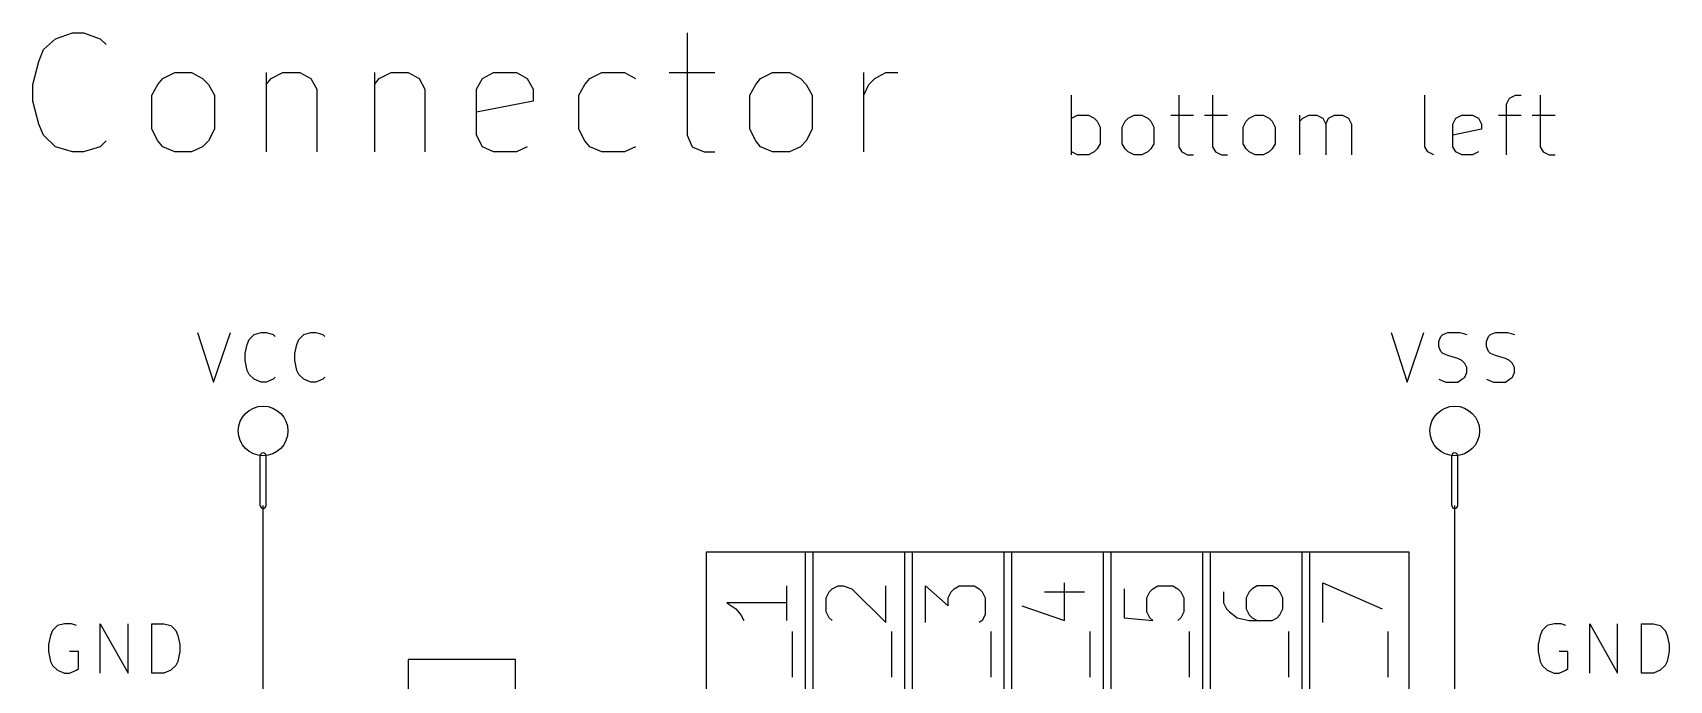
# Model space of a CAD drawing. Extents: x 10 to 287, y -200 to -10.
# Drawn here: x 34.75 to 76.61, y -130.2 to -113.64 of the extents above; entities that cross this region are included whole.
import ezdxf

# ---------------------------------------------------------------- set-up
doc = ezdxf.new("R2010")
doc.units = 0
doc.header["$MEASUREMENT"] = 0

msp = doc.modelspace()

# ---------------------------------------------------------------- linework, layer by layer
at = {"layer": 'Blue 3'}
for p, q in [((35.0266, -114.071), (35.3314, -113.792)), ((35.3314, -113.792), (35.7632, -113.64)), ((35.7632, -113.64), (36.0426, -113.64)), ((36.0426, -113.64), (36.4744, -113.792)), ((36.4744, -113.792), (36.6268, -113.944)), ((51.4858, -113.64), (51.4858, -116.256)), ((34.8996, -114.376), (35.0266, -114.071)), ((34.7472, -114.96), (34.8996, -114.376)), ((38.0746, -114.808), (38.3794, -114.656)), ((38.3794, -114.656), (38.8112, -114.656)), ((38.8112, -114.656), (39.0906, -114.808)), ((40.7162, -114.656), (40.7162, -116.688)), ((40.8432, -114.808), (41.148, -114.656)), ((41.148, -114.656), (41.5798, -114.656)), ((41.5798, -114.656), (41.8592, -114.808)), ((43.4848, -114.656), (43.4848, -116.688)), ((43.6118, -114.808), (43.9166, -114.656)), ((43.9166, -114.656), (44.3484, -114.656)), ((44.3484, -114.656), (44.6278, -114.808)), ((46.2534, -114.808), (46.5328, -114.656)), ((46.5328, -114.656), (47.117, -114.656)), ((47.117, -114.656), (47.3964, -114.808)), ((48.9966, -114.808), (49.3014, -114.656)), ((49.3014, -114.656), (49.8856, -114.656)), ((49.8856, -114.656), (50.165, -114.808)), ((51.0286, -114.656), (52.197, -114.656)), ((53.3654, -114.808), (53.6702, -114.656)), ((53.6702, -114.656), (54.102, -114.656)), ((54.102, -114.656), (54.3814, -114.808)), ((56.007, -116.688), (56.007, -114.656)), ((56.2864, -114.808), (56.5658, -114.656)), ((56.5658, -114.656), (56.8706, -114.656)), ((34.7472, -115.392), (34.7472, -114.96)), ((37.7952, -115.24), (37.9476, -114.96)), ((37.9476, -114.96), (38.0746, -114.808)), ((39.0906, -114.808), (39.243, -114.96)), ((39.243, -114.96), (39.3954, -115.24)), ((40.7162, -114.96), (40.8432, -114.808)), ((41.8592, -114.808), (42.0116, -115.087)), ((42.0116, -115.087), (42.0116, -116.688)), ((43.4848, -114.96), (43.6118, -114.808)), ((44.6278, -114.808), (44.7802, -115.087)), ((44.7802, -115.087), (44.7802, -116.688)), ((46.101, -115.087), (46.2534, -114.808)), ((46.101, -116.256), (46.101, -115.087)), ((47.3964, -114.808), (47.5488, -115.087)), ((47.5488, -115.087), (47.5488, -115.392)), ((48.7172, -115.24), (48.8696, -114.96)), ((48.8696, -114.96), (48.9966, -114.808)), ((53.086, -115.24), (53.2384, -114.96)), ((53.2384, -114.96), (53.3654, -114.808)), ((54.3814, -114.808), (54.5338, -114.96)), ((54.5338, -114.96), (54.6862, -115.24)), ((56.007, -115.24), (56.134, -114.96)), ((56.134, -114.96), (56.2864, -114.808)), ((34.8996, -115.976), (34.7472, -115.392)), ((37.7952, -116.103), (37.7952, -115.24)), ((39.3954, -115.24), (39.3954, -116.103)), ((47.5488, -115.392), (46.101, -115.672)), ((48.7172, -116.103), (48.7172, -115.24)), ((53.086, -116.103), (53.086, -115.24)), ((54.6862, -115.24), (54.6862, -116.103)), ((61.3156, -116.764), (61.3156, -115.24)), ((64.0588, -115.24), (64.0588, -116.561)), ((64.9224, -115.24), (64.9224, -116.561)), ((70.358, -116.561), (70.358, -115.24)), ((72.4408, -115.468), (72.517, -115.316)), ((72.4408, -116.764), (72.4408, -115.468)), ((72.517, -115.316), (72.6694, -115.24)), ((72.6694, -115.24), (72.8218, -115.24)), ((73.3044, -115.24), (73.3044, -116.561)), ((61.3156, -115.824), (61.468, -115.748)), ((61.468, -115.748), (61.7474, -115.748)), ((61.7474, -115.748), (61.8998, -115.824)), ((61.8998, -115.824), (61.976, -115.9)), ((61.976, -115.9), (62.0522, -116.053)), ((62.611, -116.053), (62.6872, -115.9)), ((62.6872, -115.9), (62.7634, -115.824)), ((62.7634, -115.824), (62.9158, -115.748)), ((62.9158, -115.748), (63.119, -115.748)), ((63.119, -115.748), (63.2714, -115.824)), ((63.2714, -115.824), (63.3476, -115.9)), ((63.3476, -115.9), (63.4238, -116.053)), ((63.8556, -115.748), (64.4398, -115.748)), ((64.7192, -115.748), (65.3034, -115.748)), ((65.7098, -116.053), (65.786, -115.9)), ((65.786, -115.9), (65.8622, -115.824)), ((65.8622, -115.824), (66.0146, -115.748)), ((66.0146, -115.748), (66.2178, -115.748)), ((66.2178, -115.748), (66.3702, -115.824)), ((66.3702, -115.824), (66.4464, -115.9)), ((66.4464, -115.9), (66.5226, -116.053)), ((67.1576, -116.764), (67.1576, -115.748)), ((67.1576, -115.9), (67.2338, -115.824)), ((67.2338, -115.824), (67.3862, -115.748)), ((67.3862, -115.748), (67.5894, -115.748)), ((67.5894, -115.748), (67.7418, -115.824)), ((67.7418, -115.824), (67.818, -115.976)), ((67.818, -115.976), (67.8942, -115.824)), ((67.8942, -115.824), (68.0466, -115.748)), ((68.0466, -115.748), (68.2498, -115.748)), ((68.2498, -115.748), (68.4022, -115.824)), ((68.4022, -115.824), (68.4784, -115.976)), ((71.0692, -115.976), (71.1454, -115.824)), ((71.1454, -115.824), (71.2978, -115.748)), ((71.2978, -115.748), (71.5772, -115.748)), ((71.5772, -115.748), (71.7296, -115.824)), ((71.7296, -115.824), (71.8058, -115.976)), ((72.2376, -115.748), (72.8218, -115.748)), ((73.1012, -115.748), (73.6854, -115.748)), ((35.0266, -116.256), (34.8996, -115.976)), ((35.3314, -116.561), (35.0266, -116.256)), ((37.9476, -116.408), (37.7952, -116.103)), ((39.3954, -116.103), (39.243, -116.408)), ((46.2534, -116.561), (46.101, -116.256)), ((48.8696, -116.408), (48.7172, -116.103)), ((51.4858, -116.256), (51.6128, -116.561)), ((53.2384, -116.408), (53.086, -116.103)), ((54.6862, -116.103), (54.5338, -116.408)), ((62.0522, -116.053), (62.0522, -116.484)), ((62.611, -116.484), (62.611, -116.053)), ((63.4238, -116.053), (63.4238, -116.484)), ((65.7098, -116.484), (65.7098, -116.053)), ((66.5226, -116.053), (66.5226, -116.484)), ((67.818, -115.976), (67.818, -116.764)), ((68.4784, -115.976), (68.4784, -116.764)), ((71.0692, -116.561), (71.0692, -115.976)), ((71.8058, -116.103), (71.0692, -116.256)), ((71.8058, -115.976), (71.8058, -116.103)), ((35.7632, -116.688), (35.3314, -116.561)), ((36.0426, -116.688), (35.7632, -116.688)), ((36.4744, -116.561), (36.0426, -116.688)), ((36.6268, -116.408), (36.4744, -116.561)), ((38.0746, -116.561), (37.9476, -116.408)), ((38.3794, -116.688), (38.0746, -116.561)), ((38.8112, -116.688), (38.3794, -116.688)), ((39.0906, -116.561), (38.8112, -116.688)), ((39.243, -116.408), (39.0906, -116.561)), ((46.5328, -116.688), (46.2534, -116.561)), ((47.117, -116.688), (46.5328, -116.688)), ((47.3964, -116.561), (47.117, -116.688)), ((48.9966, -116.561), (48.8696, -116.408)), ((49.3014, -116.688), (48.9966, -116.561)), ((49.8856, -116.688), (49.3014, -116.688)), ((50.165, -116.561), (49.8856, -116.688)), ((51.6128, -116.561), (51.9176, -116.688)), ((51.9176, -116.688), (52.197, -116.688)), ((53.3654, -116.561), (53.2384, -116.408)), ((53.6702, -116.688), (53.3654, -116.561)), ((54.102, -116.688), (53.6702, -116.688)), ((54.3814, -116.561), (54.102, -116.688)), ((54.5338, -116.408), (54.3814, -116.561)), ((61.468, -116.764), (61.3156, -116.688)), ((61.7474, -116.764), (61.468, -116.764)), ((61.8998, -116.688), (61.7474, -116.764)), ((61.976, -116.611), (61.8998, -116.688)), ((62.0522, -116.484), (61.976, -116.611)), ((62.6872, -116.611), (62.611, -116.484)), ((62.7634, -116.688), (62.6872, -116.611)), ((62.9158, -116.764), (62.7634, -116.688)), ((63.119, -116.764), (62.9158, -116.764)), ((63.2714, -116.688), (63.119, -116.764)), ((63.3476, -116.611), (63.2714, -116.688)), ((63.4238, -116.484), (63.3476, -116.611)), ((64.0588, -116.561), (64.135, -116.688)), ((64.135, -116.688), (64.2874, -116.764)), ((64.2874, -116.764), (64.4398, -116.764)), ((64.9224, -116.561), (64.9986, -116.688)), ((64.9986, -116.688), (65.151, -116.764)), ((65.151, -116.764), (65.3034, -116.764)), ((65.786, -116.611), (65.7098, -116.484)), ((65.8622, -116.688), (65.786, -116.611)), ((66.0146, -116.764), (65.8622, -116.688)), ((66.2178, -116.764), (66.0146, -116.764)), ((66.3702, -116.688), (66.2178, -116.764)), ((66.4464, -116.611), (66.3702, -116.688)), ((66.5226, -116.484), (66.4464, -116.611)), ((70.4342, -116.688), (70.358, -116.561)), ((70.5866, -116.764), (70.4342, -116.688)), ((71.1454, -116.688), (71.0692, -116.561)), ((71.2978, -116.764), (71.1454, -116.688)), ((71.5772, -116.764), (71.2978, -116.764)), ((71.7296, -116.688), (71.5772, -116.764)), ((73.3044, -116.561), (73.3806, -116.688)), ((73.3806, -116.688), (73.533, -116.764)), ((73.533, -116.764), (73.6854, -116.764))]:
    msp.add_line(p, q, dxfattribs=at)
at = {"layer": 'Cyan 2'}
for p, q in [((38.9636, -121.31), (39.37, -122.58)), ((39.37, -122.58), (39.8018, -121.31)), ((40.2844, -121.488), (40.4114, -121.361)), ((40.4114, -121.361), (40.5892, -121.31)), ((40.5892, -121.31), (40.7162, -121.31)), ((40.7162, -121.31), (40.894, -121.361)), ((40.894, -121.361), (40.9448, -121.412)), ((41.5544, -121.488), (41.6814, -121.361)), ((41.6814, -121.361), (41.8592, -121.31)), ((41.8592, -121.31), (41.9862, -121.31)), ((41.9862, -121.31), (42.164, -121.361)), ((42.164, -121.361), (42.2148, -121.412)), ((69.4944, -121.31), (69.9008, -122.58)), ((69.9008, -122.58), (70.3326, -121.31)), ((70.7644, -121.412), (70.8152, -121.361)), ((70.8152, -121.361), (70.9422, -121.31)), ((70.9422, -121.31), (71.247, -121.31)), ((71.247, -121.31), (71.4248, -121.361)), ((71.9836, -121.412), (72.0344, -121.361)), ((72.0344, -121.361), (72.1614, -121.31)), ((72.1614, -121.31), (72.4662, -121.31)), ((72.4662, -121.31), (72.644, -121.361)), ((40.1828, -121.844), (40.2336, -121.615)), ((40.2336, -121.615), (40.2844, -121.488)), ((41.4528, -121.844), (41.5036, -121.615)), ((41.5036, -121.615), (41.5544, -121.488)), ((70.7136, -121.539), (70.7644, -121.412)), ((70.7136, -121.666), (70.7136, -121.539)), ((70.7644, -121.793), (70.7136, -121.666)), ((70.8152, -121.844), (70.7644, -121.793)), ((71.9328, -121.539), (71.9836, -121.412)), ((71.9328, -121.666), (71.9328, -121.539)), ((71.9836, -121.793), (71.9328, -121.666)), ((72.0344, -121.844), (71.9836, -121.793)), ((40.1828, -122.022), (40.1828, -121.844)), ((40.2336, -122.276), (40.1828, -122.022)), ((41.4528, -122.022), (41.4528, -121.844)), ((41.5036, -122.276), (41.4528, -122.022)), ((70.9422, -121.895), (70.8152, -121.844)), ((71.1962, -121.971), (70.9422, -121.895)), ((71.2978, -122.022), (71.1962, -121.971)), ((71.374, -122.098), (71.2978, -122.022)), ((71.4248, -122.199), (71.374, -122.098)), ((71.4248, -122.326), (71.4248, -122.199)), ((72.1614, -121.895), (72.0344, -121.844)), ((72.4154, -121.971), (72.1614, -121.895)), ((72.517, -122.022), (72.4154, -121.971)), ((72.5932, -122.098), (72.517, -122.022)), ((72.644, -122.199), (72.5932, -122.098)), ((72.644, -122.326), (72.644, -122.199)), ((40.2844, -122.377), (40.2336, -122.276)), ((40.4114, -122.504), (40.2844, -122.377)), ((40.5892, -122.58), (40.4114, -122.504)), ((40.7162, -122.58), (40.5892, -122.58)), ((40.894, -122.504), (40.7162, -122.58)), ((40.9448, -122.453), (40.894, -122.504)), ((41.5544, -122.377), (41.5036, -122.276)), ((41.6814, -122.504), (41.5544, -122.377)), ((41.8592, -122.58), (41.6814, -122.504)), ((41.9862, -122.58), (41.8592, -122.58)), ((42.164, -122.504), (41.9862, -122.58)), ((42.2148, -122.453), (42.164, -122.504)), ((70.7136, -122.504), (70.8914, -122.58)), ((70.8914, -122.58), (71.1962, -122.58)), ((71.1962, -122.58), (71.2978, -122.504)), ((71.2978, -122.504), (71.374, -122.453)), ((71.374, -122.453), (71.4248, -122.326)), ((71.9328, -122.504), (72.1106, -122.58)), ((72.1106, -122.58), (72.4154, -122.58)), ((72.4154, -122.58), (72.517, -122.504)), ((72.517, -122.504), (72.5932, -122.453)), ((72.5932, -122.453), (72.644, -122.326)), ((35.3822, -128.803), (35.2552, -128.93)), ((35.56, -128.753), (35.3822, -128.803)), ((35.7378, -128.753), (35.56, -128.753)), ((35.8648, -128.803), (35.7378, -128.753)), ((36.4744, -130.023), (36.4744, -128.753)), ((36.4744, -128.753), (37.1856, -130.023)), ((37.1856, -130.023), (37.1856, -128.753)), ((37.7952, -130.023), (37.7952, -128.753)), ((37.7952, -128.753), (38.1, -128.753)), ((38.1, -128.753), (38.2778, -128.803)), ((38.2778, -128.803), (38.4048, -128.93)), ((73.4822, -128.803), (73.3552, -128.93)), ((73.66, -128.753), (73.4822, -128.803)), ((73.8378, -128.753), (73.66, -128.753)), ((73.9648, -128.803), (73.8378, -128.753)), ((74.5744, -130.023), (74.5744, -128.753)), ((74.5744, -128.753), (75.2856, -130.023)), ((75.2856, -130.023), (75.2856, -128.753)), ((75.8952, -130.023), (75.8952, -128.753)), ((75.8952, -128.753), (76.2, -128.753)), ((76.2, -128.753), (76.3778, -128.803)), ((76.3778, -128.803), (76.5048, -128.93)), ((35.2044, -129.057), (35.1536, -129.286)), ((35.1536, -129.286), (35.1536, -129.464)), ((35.2552, -128.93), (35.2044, -129.057)), ((38.4048, -128.93), (38.4556, -129.057)), ((38.4556, -129.057), (38.5064, -129.286)), ((38.5064, -129.286), (38.5064, -129.464)), ((73.3044, -129.057), (73.2536, -129.286)), ((73.2536, -129.286), (73.2536, -129.464)), ((73.3552, -128.93), (73.3044, -129.057)), ((76.5048, -128.93), (76.5556, -129.057)), ((76.5556, -129.057), (76.6064, -129.286)), ((76.6064, -129.286), (76.6064, -129.464)), ((35.1536, -129.464), (35.2044, -129.718)), ((35.2044, -129.718), (35.2552, -129.819)), ((35.9156, -129.464), (35.687, -129.464)), ((35.9156, -129.896), (35.9156, -129.464)), ((38.4556, -129.718), (38.4048, -129.819)), ((38.5064, -129.464), (38.4556, -129.718)), ((73.2536, -129.464), (73.3044, -129.718)), ((73.3044, -129.718), (73.3552, -129.819)), ((74.0156, -129.464), (73.787, -129.464)), ((74.0156, -129.896), (74.0156, -129.464)), ((76.5556, -129.718), (76.5048, -129.819)), ((76.6064, -129.464), (76.5556, -129.718)), ((35.2552, -129.819), (35.3822, -129.946)), ((35.3822, -129.946), (35.56, -130.023)), ((35.56, -130.023), (35.687, -130.023)), ((35.687, -130.023), (35.8648, -129.946)), ((35.8648, -129.946), (35.9156, -129.896)), ((38.1, -130.023), (37.7952, -130.023)), ((38.2778, -129.946), (38.1, -130.023)), ((38.4048, -129.819), (38.2778, -129.946)), ((73.3552, -129.819), (73.4822, -129.946)), ((73.4822, -129.946), (73.66, -130.023)), ((73.66, -130.023), (73.787, -130.023)), ((73.787, -130.023), (73.9648, -129.946)), ((73.9648, -129.946), (74.0156, -129.896)), ((76.2, -130.023), (75.8952, -130.023)), ((76.3778, -129.946), (76.2, -130.023)), ((76.5048, -129.819), (76.3778, -129.946))]:
    msp.add_line(p, q, dxfattribs=at)
at = {"layer": 'Green 2'}
for p, q in [((40.64, -157.48), (40.64, -125.73)), ((71.12, -157.48), (71.12, -125.73))]:
    msp.add_line(p, q, dxfattribs=at)
at = {"layer": 'Red 2'}
for p, q in [((40.5638, -125.73), (40.5638, -124.46)), ((40.7162, -125.73), (40.7162, -124.46)), ((71.0438, -125.73), (71.0438, -124.46)), ((71.1962, -125.73), (71.1962, -124.46)), ((53.34, -126.924), (51.9684, -126.924)), ((51.9684, -126.924), (51.9684, -152.908)), ((54.7116, -126.924), (53.34, -126.924)), ((55.88, -126.924), (54.5084, -126.924)), ((54.5084, -126.924), (54.5084, -152.908)), ((54.7116, -152.908), (54.7116, -126.924)), ((57.2516, -126.924), (55.88, -126.924)), ((58.42, -126.924), (57.0484, -126.924)), ((57.0484, -126.924), (57.0484, -152.908)), ((57.2516, -152.908), (57.2516, -126.924)), ((59.7916, -126.924), (58.42, -126.924)), ((60.96, -126.924), (59.5884, -126.924)), ((59.5884, -126.924), (59.5884, -152.908)), ((59.7916, -152.908), (59.7916, -126.924)), ((62.3316, -126.924), (60.96, -126.924)), ((63.5, -126.924), (62.1284, -126.924)), ((62.1284, -126.924), (62.1284, -152.908)), ((62.3316, -152.908), (62.3316, -126.924)), ((64.8716, -126.924), (63.5, -126.924)), ((66.04, -126.924), (64.6684, -126.924)), ((64.6684, -126.924), (64.6684, -152.908)), ((64.8716, -152.908), (64.8716, -126.924)), ((67.4116, -126.924), (66.04, -126.924)), ((68.58, -126.924), (67.2084, -126.924)), ((67.2084, -126.924), (67.2084, -152.908)), ((67.4116, -152.908), (67.4116, -126.924)), ((69.9516, -126.924), (68.58, -126.924)), ((69.9516, -152.908), (69.9516, -126.924)), ((54.0258, -127.787), (54.0258, -128.676)), ((55.0418, -128.092), (55.118, -127.94)), ((55.118, -127.94), (55.1942, -127.864)), ((55.1942, -127.864), (55.3466, -127.787)), ((55.3466, -127.787), (55.4736, -127.787)), ((55.4736, -127.787), (55.7022, -127.864)), ((55.7022, -127.864), (56.5658, -128.727)), ((56.5658, -128.727), (56.5658, -127.787)), ((57.5818, -128.727), (57.5818, -127.787)), ((57.5818, -127.787), (58.166, -128.295)), ((58.166, -128.092), (58.2422, -127.94)), ((58.2422, -127.94), (58.3184, -127.864)), ((58.3184, -127.864), (58.4454, -127.787)), ((58.4454, -127.787), (58.8264, -127.787)), ((58.8264, -127.787), (58.9534, -127.864)), ((58.9534, -127.864), (59.0296, -127.94)), ((59.0296, -127.94), (59.1058, -128.092)), ((60.6298, -127.94), (61.6458, -127.94)), ((61.1378, -128.676), (61.1378, -127.711)), ((62.6618, -127.864), (62.6618, -128.6)), ((63.246, -128.092), (63.3222, -127.94)), ((63.3222, -127.94), (63.3984, -127.864)), ((63.3984, -127.864), (63.5254, -127.787)), ((63.5254, -127.787), (63.9064, -127.787)), ((63.9064, -127.787), (64.0334, -127.864)), ((64.0334, -127.864), (64.1096, -127.94)), ((64.1096, -127.94), (64.1858, -128.092)), ((65.2018, -127.94), (65.2018, -128.219)), ((65.8622, -127.94), (65.786, -128.092)), ((65.9384, -127.864), (65.8622, -127.94)), ((66.0654, -127.787), (65.9384, -127.864)), ((66.4464, -127.787), (66.0654, -127.787)), ((66.5734, -127.864), (66.4464, -127.787)), ((66.6496, -127.94), (66.5734, -127.864)), ((66.7258, -128.092), (66.6496, -127.94)), ((67.7418, -128.727), (67.7418, -127.711)), ((67.7418, -127.711), (69.2658, -128.372)), ((54.0258, -128.219), (52.5018, -128.219)), ((52.5018, -128.219), (52.7304, -128.372)), ((52.7304, -128.372), (52.8574, -128.524)), ((55.0418, -128.448), (55.0418, -128.092)), ((55.118, -128.6), (55.0418, -128.448)), ((58.166, -128.295), (58.166, -128.092)), ((59.1058, -128.092), (59.1058, -128.524)), ((60.0456, -128.295), (61.1378, -128.676)), ((63.246, -128.448), (63.246, -128.092)), ((63.3222, -128.6), (63.246, -128.448)), ((64.1858, -128.448), (64.1096, -128.6)), ((64.1858, -128.092), (64.1858, -128.448)), ((65.2018, -128.219), (65.278, -128.372)), ((65.278, -128.372), (65.3542, -128.448)), ((65.3542, -128.448), (65.5574, -128.6)), ((65.786, -128.092), (65.786, -128.372)), ((65.786, -128.372), (65.8622, -128.524)), ((66.6496, -128.524), (66.7258, -128.372)), ((66.7258, -128.372), (66.7258, -128.092)), ((52.8574, -128.524), (52.9336, -128.676)), ((55.1942, -128.676), (55.118, -128.6)), ((59.0296, -128.676), (58.9534, -128.727)), ((59.1058, -128.524), (59.0296, -128.676)), ((62.6618, -128.6), (63.3984, -128.676)), ((63.3984, -128.676), (63.3222, -128.6)), ((64.1096, -128.6), (64.0334, -128.676)), ((65.5574, -128.6), (65.8622, -128.676)), ((65.8622, -128.524), (65.9384, -128.6)), ((65.8622, -128.676), (66.4464, -128.676)), ((65.9384, -128.6), (66.0654, -128.676)), ((66.4464, -128.676), (66.5734, -128.6)), ((66.5734, -128.6), (66.6496, -128.524)), ((54.1782, -130.124), (54.1782, -128.956)), ((56.7182, -130.124), (56.7182, -128.956)), ((59.2582, -130.124), (59.2582, -128.956)), ((61.7982, -130.124), (61.7982, -128.956)), ((64.3382, -130.124), (64.3382, -128.956)), ((66.8782, -130.124), (66.8782, -128.956)), ((69.4182, -130.124), (69.4182, -128.956)), ((45.72, -129.667), (44.3484, -129.667)), ((44.3484, -129.667), (44.3484, -152.908)), ((47.0916, -129.667), (45.72, -129.667)), ((47.0916, -152.908), (47.0916, -129.667))]:
    msp.add_line(p, q, dxfattribs=at)
for centre in [(40.64, -123.825), (71.12, -123.825)]:
    msp.add_circle(centre, 0.635, dxfattribs=at)
for centre, start, end in [((40.64, -124.46), 360, 540), ((71.12, -124.46), 360, 540), ((40.64, -125.73), 180, 360), ((71.12, -125.73), 180, 360)]:
    msp.add_arc(centre, 0.0762, start, end, dxfattribs=at)

doc.saveas('drawing.dxf')
